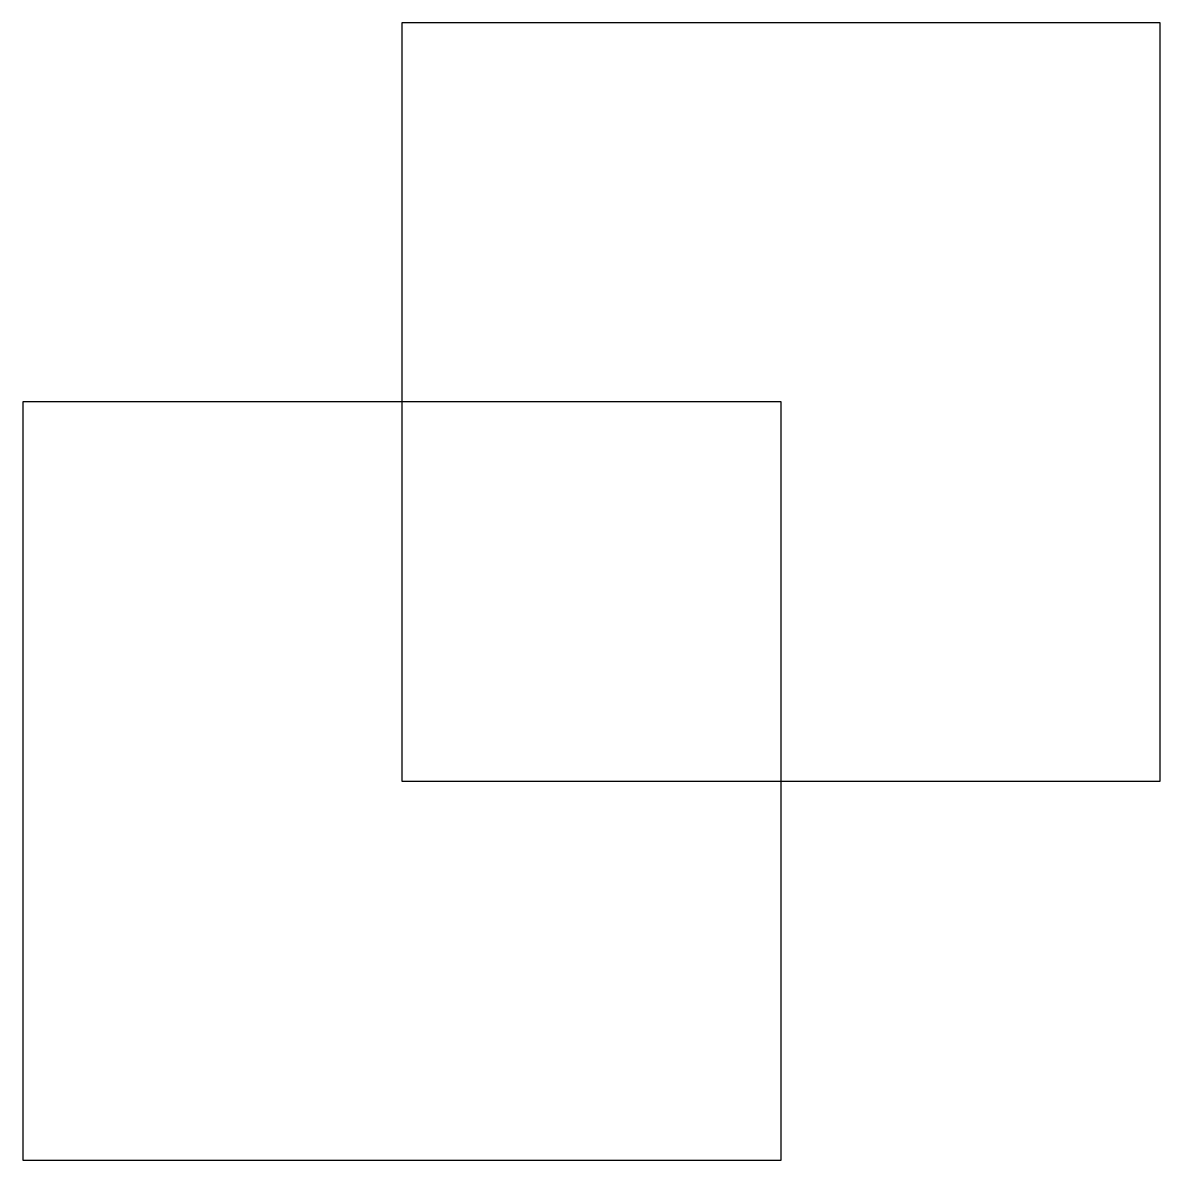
# Model space of a CAD drawing. Extents: x 0 to 30, y 0 to 30.
import ezdxf

# ---------------------------------------------------------------- set-up
doc = ezdxf.new("R2010")
doc.units = 0
doc.layers.add('DEFAULT', color=7, linetype='CONTINUOUS')

msp = doc.modelspace()

# ---------------------------------------------------------------- linework, layer by layer
at = {"layer": 'DEFAULT'}
for p, q in [((30, 30), (10, 30)), ((10, 30), (10, 10)), ((30, 10), (30, 30)), ((20, 20), (0, 20)), ((0, 20), (0, 0)), ((20, 0), (20, 20)), ((10, 10), (30, 10)), ((0, 0), (20, 0))]:
    msp.add_line(p, q, dxfattribs=at)

doc.saveas('drawing.dxf')
